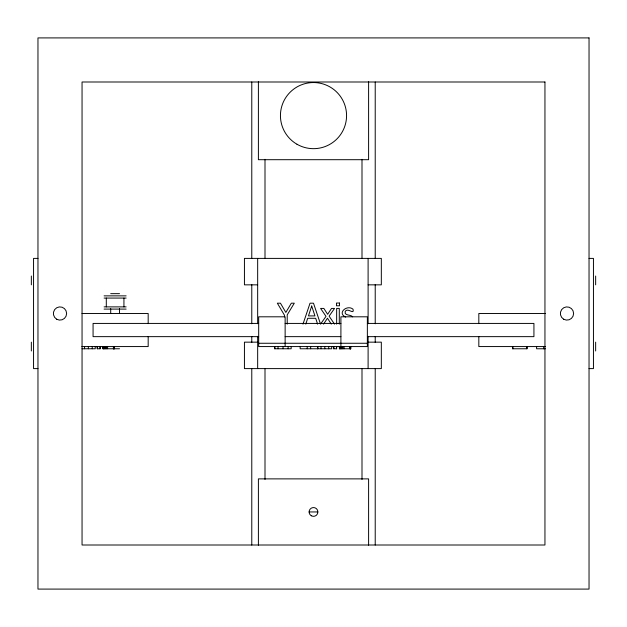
<?xml version="1.0" encoding="UTF-8"?>
<svg xmlns="http://www.w3.org/2000/svg" width="627" height="627" viewBox="0 0 627 627"><rect width="100%" height="100%" fill="white"/><g stroke="black" fill="none" stroke-linecap="round" stroke-linejoin="round"><path stroke-width="0.94" d="M305.796 324.143L307.692 318.289L315.702 318.289L317.607 324.143M302.982 324.143L310.044 303.186L313.484 303.186L320.546 324.143L326.009 316.345L320.601 308.421L323.853 308.421L327.639 314.299L331.526 308.421L334.536 308.421L329.104 316.157L334.536 324.143M323.548 324.143L327.474 318.202L331.291 324.143M37.965 258.395L33.552 258.395L33.552 368.605L37.965 368.605M589.035 258.395L593.448 258.395L593.448 368.605L589.035 368.605M257.666 284.846L244.436 284.846L244.436 258.395L381.326 258.395L381.326 284.846L368.104 284.846M110.705 293.663L119.522 293.663M104.09 295.866L126.137 295.866M104.09 298.068L126.137 298.068M104.09 306.885L126.137 306.885M104.09 309.095L126.137 309.095M81.988 313.5L148.176 313.5L148.176 323.642M545.31 313.5L478.824 313.5L478.824 323.642M258.685 323.422L93.07 323.422L93.07 336.644L258.685 336.644M285.136 323.422L340.908 323.422M367.359 323.422L533.93 323.422L533.93 336.644L367.359 336.644M285.136 336.644L340.908 336.644M257.666 342.154L244.436 342.154L244.436 368.605L381.326 368.605L381.326 342.154L368.104 342.154M258.685 343.259L367.359 343.259M81.855 346.566L148.176 346.566L148.176 336.417M545.388 346.566L478.824 346.566L478.824 336.417M82.004 348.769L95.249 348.769L95.249 346.566M119.522 348.769L102.922 348.769L102.922 346.566M545.388 348.769L536.602 348.769L536.602 346.566M309.095 511.945L317.756 511.945M345.712 317.09C336.691 313.085 347.139 304.299 353.009 309.182C354.639 315.499 347.499 307.058 345.211 311.517C344.027 316.039 350.838 314.284 352.703 316.847M595.65 276.029L595.65 284.846M595.65 342.154L595.65 350.971M543.672 346.566L543.672 348.769M527.103 346.566L527.103 348.769L512.463 348.769L512.463 346.566M526.821 346.566L526.821 348.769M512.972 346.566L512.972 348.769M375.22 81.996L375.22 258.206M375.22 284.634L375.22 323.798M375.22 336.519L375.22 342.397M375.22 368.825L375.22 545.043M368.605 81.753L368.605 159.697L258.395 159.697L258.395 81.753M368.605 545.2L368.605 478.879L258.395 478.879L258.395 545.2M368.104 258.395L368.104 323.744M368.104 336.331L368.104 368.605M361.998 159.329L361.998 258.206M361.998 368.825L361.998 479.451M350.752 346.566L350.752 348.769L339.379 348.769L339.379 346.566M350.65 346.566L350.65 348.769M350.532 346.566L350.532 348.769M350.352 346.566L350.352 348.769M350.179 346.566L350.179 348.769M350.038 346.566L350.038 348.769M349.874 346.566L349.874 348.769M344.058 346.566L344.058 348.769M342.922 346.566L342.922 348.769M341.927 346.566L341.927 348.769M341.057 346.566L341.057 348.769M340.908 346.566L340.908 316.807L367.359 316.807L367.359 346.566L258.685 346.566L258.685 316.807L285.136 316.807L285.136 346.566M340.351 346.566L340.351 348.769M339.85 346.566L339.85 348.769M339.552 346.566L339.52 348.769M339.293 324.143L339.293 308.421L336.652 308.421L336.652 324.143M336.652 346.566L336.652 348.769L333.635 348.769L333.635 346.566M336.464 346.566L336.464 348.769M333.823 346.566L333.823 348.769M331.707 346.566L331.707 348.769L300.153 348.769L300.153 346.566M328.697 346.566L328.697 348.769M324.81 346.566L324.81 348.769M321.024 346.566L321.024 348.769M317.771 346.566L317.771 348.769M317.717 346.566L317.717 348.769M310.647 346.566L310.647 348.769M307.214 346.566L307.214 348.769M291.171 346.566L291.155 348.769L274.657 348.769L274.657 346.566M288.13 346.566L288.13 348.769M287.213 324.143L287.213 314.864L294.298 303.186L291.343 303.186L285.849 312.434L280.441 303.186L277.346 303.186L284.431 315.162L284.431 316.956M283.043 346.566L283.043 348.769M278.035 346.566L278.035 348.769M274.853 346.566L274.853 348.769M265.002 159.329L265.002 258.206M265.002 368.825L265.002 479.451M257.666 258.395L257.666 323.744M257.666 336.331L257.666 368.605M251.78 81.996L251.78 258.206M251.78 284.634L251.78 323.798M251.78 336.519L251.78 342.397M251.78 368.825L251.78 545.043M123.934 298.068L123.934 306.885M119.522 308.602L119.522 313.5M114.294 346.566L114.294 348.769M114.192 346.566L114.192 348.769M114.075 346.566L114.075 348.769M113.895 346.566L113.895 348.769M113.714 346.566L113.714 348.769M113.573 346.566L113.573 348.769M113.416 346.566L113.416 348.769M110.705 308.602L110.705 313.5M107.593 346.566L107.593 348.769M106.465 346.566L106.465 348.769M106.3 298.068L106.3 306.885M105.461 346.566L105.461 348.769M104.599 346.566L104.599 348.769M103.894 346.566L103.894 348.769M103.392 346.566L103.392 348.769M103.063 346.566L103.094 348.769M100.187 346.566L100.187 348.769L97.177 348.769L97.177 346.566M100.006 346.566L100.006 348.769M97.357 346.566L97.357 348.769M92.24 346.566L92.24 348.769M88.352 346.566L88.352 348.769M84.567 346.566L84.567 348.769M31.35 276.029L31.35 284.846M31.35 342.154L31.35 350.971M311.697 306.023L308.468 315.906L314.934 315.906L311.697 306.023M589.035 37.91L37.965 37.91L37.965 589.09L589.035 589.09L589.035 37.91M544.949 81.996L82.051 81.996L82.051 545.004L544.949 545.004L544.949 81.996M339.481 303.045L336.464 303.045L336.464 305.788L339.481 305.788L339.481 303.045M563.689 319.229A6.615 6.615 0 0 0 573.611 313.5A6.615 6.615 0 0 0 563.689 307.771A6.615 6.615 0 0 0 563.689 319.229M56.696 319.229A6.615 6.615 0 0 0 66.619 313.5A6.615 6.615 0 0 0 56.696 307.771A6.615 6.615 0 0 0 56.696 319.229M311.298 515.762A4.405 4.405 0 0 0 317.905 511.945A4.405 4.405 0 0 0 311.298 508.129A4.405 4.405 0 0 0 311.298 515.762M296.971 144.241A33.066 33.066 0 0 0 346.566 115.611A33.066 33.066 0 0 0 296.971 86.973A33.066 33.066 0 0 0 296.971 144.241"/></g></svg>
